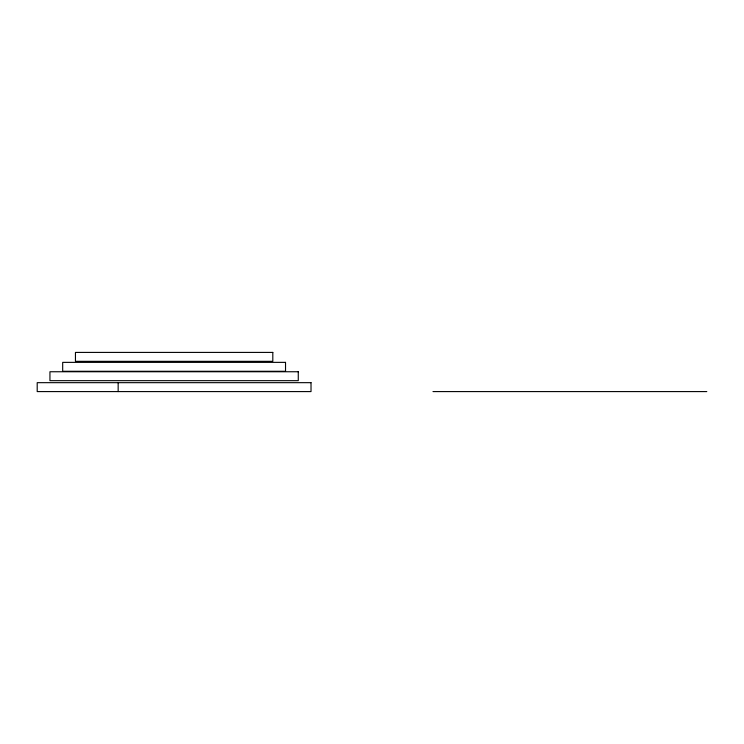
<?xml version="1.0" encoding="UTF-8"?>
<svg xmlns="http://www.w3.org/2000/svg" width="744" height="744" viewBox="0 0 744 744"><rect width="100%" height="100%" fill="white"/><g stroke="black" fill="none" stroke-linecap="round" stroke-linejoin="round"><path stroke-width="1.12" d="M432.98 391.586L706.791 391.586M118.157 382.667L118.157 391.586M272.806 352.414L75.451 352.414L75.451 361.333L272.806 361.333L272.806 352.414M285.529 362.365L62.691 362.365L62.682 371.284L285.529 371.284L285.529 362.365M298.27 371.749L49.941 371.749L49.941 380.668L298.27 380.668L298.27 371.749M311.02 382.667L37.2 382.667L37.2 391.586L311.02 391.586L311.02 382.667"/></g></svg>
